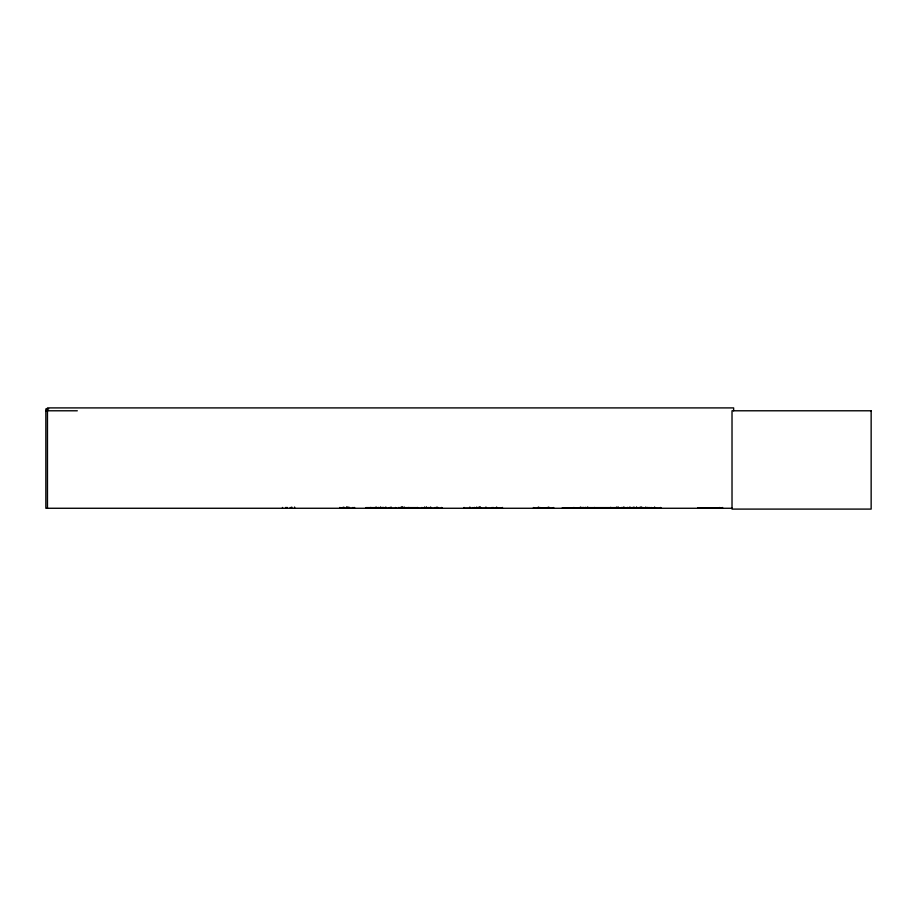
<?xml version="1.0" encoding="UTF-8"?>
<svg xmlns="http://www.w3.org/2000/svg" width="917" height="917" viewBox="0 0 917 917"><rect width="100%" height="100%" fill="white"/><g stroke="black" fill="none" stroke-linecap="round" stroke-linejoin="round"><path stroke-width="1.38" d="M621.531 508.144L621.577 507.456M622.414 508.144L622.46 507.456M642.863 508.144L642.909 507.456M463.807 508.27L502.459 508.144M464.048 508.144L464.094 507.456M610.779 508.144L610.848 507.456M618.287 508.144L618.207 507.25M629.75 508.167L629.704 507.25M573.813 508.144L573.893 507.456M623.514 508.144L623.422 507.456M722.126 508.224L697.757 508.224L722.688 508.224L722.458 507.491M722.458 508.007L697.952 508.029L698.685 508.247M719.455 508.247L719.593 507.491M562.224 508.247L583.269 508.27M562.706 508.247L616.224 507.892M562.866 508.224L563.164 508.007M566.442 508.247L565.468 508.029M579.647 507.491L579.704 508.029M579.899 508.27L580.484 507.491M636.226 508.167L636.26 507.525M474.421 508.167L474.456 507.525M472.863 508.167L472.908 507.525L472.966 508.27M429.89 508.167L429.935 507.525L429.993 508.27M617.909 508.167L617.771 507.25M630.082 508.167L630.139 507.525M585.55 508.167L585.608 507.525M700.794 508.029L700.428 508.247M649.098 508.167L562.132 508.224M583.12 508.247L582.364 508.224L583.395 507.491M370.64 508.167L370.72 507.525M375.787 508.167L375.878 507.525M533.109 508.167L553.971 508.167M533.602 508.167L533.694 507.525L533.797 508.27M539.643 508.167L539.746 507.525M48.716 408.936L45.85 408.936L45.85 508.27L732.202 508.27M45.85 410.782L77.303 410.782M366.089 507.628L384.452 507.628M399.239 507.628L417.602 507.628M583.533 507.628L616.19 507.628M366.055 507.869L385.358 507.926M399.204 507.869L417.636 507.892M538.176 507.926L548.355 507.926M366.066 508.213L396.385 508.236M442.372 508.236L398.437 508.167M651.185 508.27L651.185 507.456L651.265 508.064L661.237 508.236M553.478 508.167L553.387 507.525L553.283 508.27M547.438 508.167L547.334 507.525M389.461 508.167L389.37 507.525L389.278 508.27M391.284 508.167L391.192 507.525M634.335 508.167L634.209 507.525M633.899 508.167L633.819 507.525M625.107 508.167L625.027 507.525L624.936 508.27M582.868 508.247L582.834 507.525M594.629 508.144L594.548 507.456M437.868 508.167L437.81 507.525M425.293 508.144L425.213 507.456M631.24 508.167L631.183 507.525L631.125 508.27M493.208 508.144L493.14 507.456M492.062 508.144L492.016 507.456M648.055 508.144L648.01 507.456M641.659 508.167L641.751 507.25M627.606 508.144L627.56 507.456M636.834 508.167L636.799 507.25M636.627 508.144L636.593 507.456M580.392 507.835L580.564 507.25M426.921 508.27L426.726 507.25M426.21 508.064L426.21 507.525M733.634 410.782L733.634 407.905L47.466 407.905L47.466 508.27M660.607 507.456L660.607 508.27M654.795 507.25L654.795 508.27M654.474 507.25L654.474 508.27M649.259 507.456L649.259 508.27M647.631 507.456L647.631 508.27M645.969 507.25L645.969 508.27M645.648 507.25L645.648 508.27M641.373 507.25L641.396 508.27M640.765 507.25L640.765 508.27M640.284 507.25L640.284 508.27M639.837 507.456L639.837 508.27M638.989 507.456L638.989 508.27M636.318 507.25L636.295 508.27M634.151 507.25L634.174 508.27M633.67 507.25L633.727 508.27M632.421 507.456L632.421 508.27M630.185 507.25L630.197 508.27M629.073 507.456L629.073 508.27M627.159 507.456L627.159 508.27M624.202 507.25L624.202 508.27M623.766 507.25L623.766 508.27M623.629 507.456L623.629 508.27M618.551 507.456L618.551 508.27M618.367 507.456L618.367 508.27M616.797 507.25L616.797 508.27M616.407 507.25L616.407 508.27M587.877 507.25L587.877 508.27M587.465 507.25L587.465 508.27M585.676 507.456L585.676 508.27M582.776 507.456L582.776 508.27M580.977 507.25L580.977 508.27M548.882 507.25L548.882 508.27M548.664 507.25L548.664 508.27M547.243 507.456L547.243 508.27M539.838 507.456L539.838 508.27M538.417 507.25L538.417 508.27M538.199 507.25L538.199 508.27M502.413 507.456L502.413 508.27M496.808 507.25L496.808 508.27M496.441 507.25L496.441 508.27M486.17 507.25L486.17 508.27M485.723 507.25L485.689 508.27M480.416 507.456L480.416 508.27L480.37 507.25M480.027 507.456L480.118 508.27M479.935 507.25L479.935 508.27M479.58 507.044L479.58 508.27M478.433 507.25L478.433 508.27M476.714 507.044L476.714 508.27M474.49 507.456L474.49 508.27M470.066 507.25L470.066 508.27M469.699 507.25L469.699 508.27M441.639 507.456L441.639 508.27M437.753 507.456L437.753 508.27M437.019 507.25L437.019 508.27M436.801 507.25L436.801 508.27M435.128 507.456L435.128 508.27M430.841 507.25L430.841 508.27M430.405 507.25L430.405 508.27M428.399 507.456L428.399 508.27M426.508 507.25L426.508 508.27M426.107 507.456L426.015 508.27M424.8 507.25L424.8 508.27M424.422 507.25L424.365 508.27M421.889 507.456L421.889 508.27M417.453 507.456L417.453 508.27M408.787 507.456L408.787 508.27M404.237 507.044L404.237 508.27M402.746 507.25L402.746 508.27M402.574 507.25L402.574 508.27M402.208 507.25L402.208 508.27M401.359 507.044L401.359 508.27M401.153 507.456L401.153 508.27M401.061 507.456L401.061 508.27M398.299 507.456L398.299 508.27M395.64 507.456L395.64 508.27M391.089 507.25L391.112 508.27M390.871 507.25L390.871 508.27M385.977 507.25L385.977 508.27M385.702 507.25L385.702 508.27M383.363 507.456L383.363 508.27M382.343 507.456L382.343 508.27M380.75 507.25L380.75 508.27M380.521 507.25L380.521 508.27M378.561 507.456L378.561 508.27M376.211 507.25L376.211 508.27M375.947 507.25L375.97 508.27M370.812 507.456L370.812 508.27M354.558 507.456L354.65 508.27L339.806 508.236L339.898 507.456M352.965 507.456L352.965 508.27M349.045 507.25L349.045 508.27M348.678 507.25L348.735 508.27M347.142 507.456L347.142 508.27M346.935 507.25L347.05 508.27M346.637 507.044L346.637 508.27M343.772 507.044L343.772 508.27M342.465 507.456L342.465 508.27M294.609 507.044L294.609 508.27M291.744 507.044L291.744 508.27M290.299 507.456L290.299 508.27M287.239 507.456L287.239 508.27M286.459 507.456L286.402 508.27M285.623 507.456L285.623 508.27M282.505 507.456L282.505 508.27M610.435 508.19L610.527 507.456L610.424 508.27M871.15 410.782L732.018 410.782L732.018 509.095L871.15 509.095L871.15 410.782M347.52 508.27L347.451 507.25L347.428 508.27"/></g></svg>
